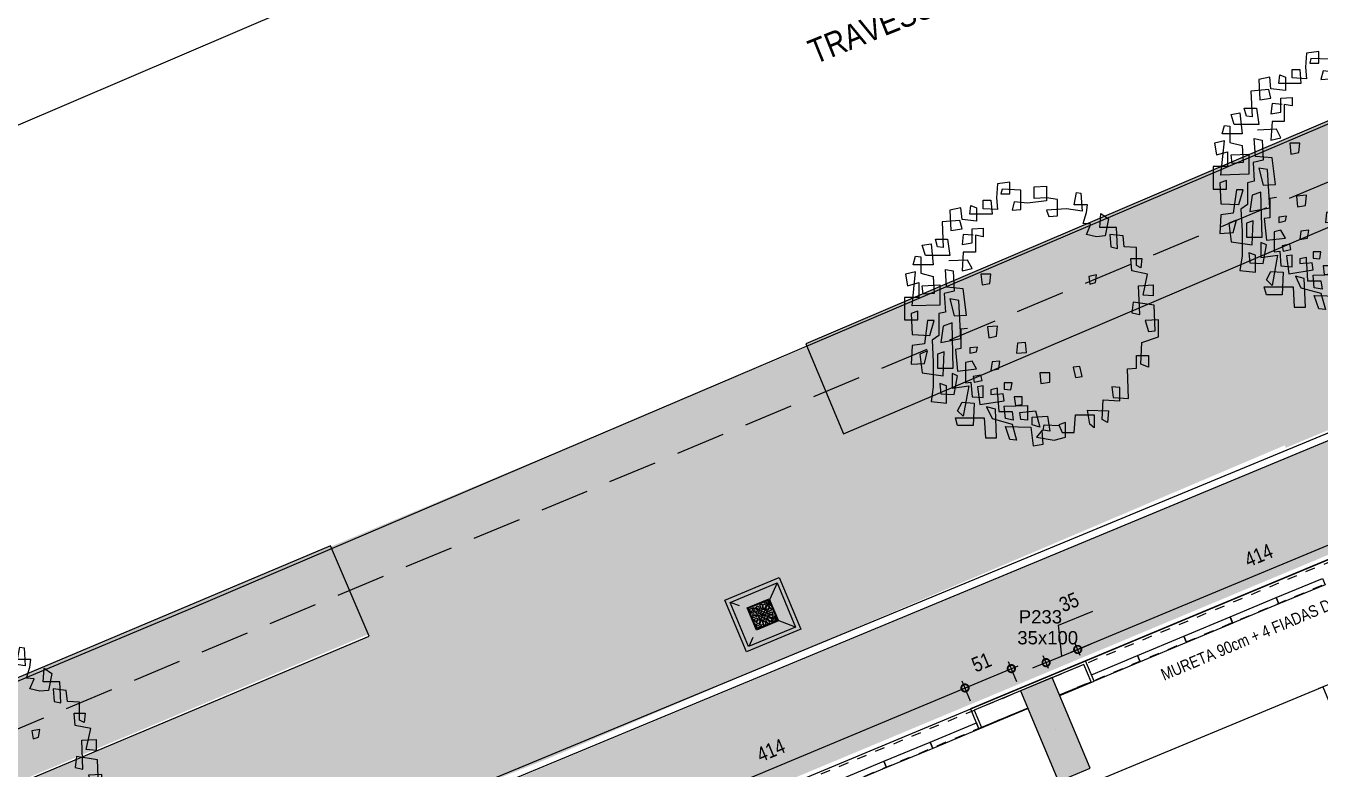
# Model space of a CAD drawing. Header units: metres. Extents: x -133 to 570, y -18 to 184.
# Drawn here: x -66.39 to -53.2, y 16.26 to 23.83 of the extents above; entities that cross this region are included whole.
import ezdxf
from ezdxf.enums import TextEntityAlignment as Align

# ---------------------------------------------------------------- set-up
doc = ezdxf.new("R2010")
doc.units = ezdxf.units.M
doc.header["$PDMODE"] = 1
for name, pattern in [('01-DUO-1ºPAVTO GERAL$0$252-LEGENDA DOS TERREOS$0$DASHDOT', [1, 0.5, -0.25, 0, -0.25]), ('01-DUO-1ºPAVTO GERAL$0$DASHDOT', [1, 0.5, -0.25, 0, -0.25]), ('DASHEDX2', [1.5, 1, -0.5]), ('terreno + circ vert$0$DASHEDX2', [1.5, 1, -0.5])]:
    doc.linetypes.add(name, pattern=pattern)
for name, color, linetype in [('01-DUO-1ºPAVTO GERAL$0$GG-DR0001', 7, 'Continuous'), ('01-DUO-1ºPAVTO GERAL$0$GG-DR0002', 7, 'Continuous'), ('01-DUO-1ºPAVTO GERAL$0$GG-DR0003', 7, 'Continuous'), ('01-DUO-1ºPAVTO GERAL$0$GG-DR0008', 8, 'Continuous'), ('01-DUO-1ºPAVTO GERAL$0$GG-DR0010', 7, 'Continuous'), ('01-DUO-1ºPAVTO GERAL$0$GG-SA0001', 7, 'Continuous'), ('01-DUO-1ºPAVTO GERAL$0$GG-SA0201', 7, '01-DUO-1ºPAVTO GERAL$0$252-LEGENDA DOS TERREOS$0$DASHDOT'), ('1', 232, 'DASHEDX2'), ('12', 232, 'Continuous'), ('242', 232, 'Continuous'), ('3', 2, 'Continuous'), ('9', 232, 'Continuous'), ('ARQ-ALV ACAB', 4, 'Continuous'), ('ARQ-ALV OSSO', 5, 'Continuous'), ('ARQ-ARV', 1, 'Continuous'), ('ARQ-AUX', 7, 'Continuous'), ('ARQ-AUX1', 1, 'Continuous'), ('ARQ-AUX2', 2, 'Continuous'), ('ARQ-DIM EMBASAM', 2, 'Continuous'), ('ARQ-MOB', 7, 'Continuous'), ('ARQ-TXT EMBASAM', 2, 'Continuous'), ('ARQ-VG', 1, 'Continuous'), ('ARQ-VRD', 84, 'Continuous'), ('terreno + circ vert$0$ARQ-AUX1', 1, 'Continuous'), ('terreno + circ vert$0$ARQ-AUX2', 2, 'Continuous'), ('terreno + circ vert$0$ARQ-EST', 2, 'Continuous'), ('terreno + circ vert$0$ARQ-PRJ', 7, 'terreno + circ vert$0$DASHEDX2')]:
    doc.layers.add(name, color=color, linetype=linetype)
doc.styles.add('Adesa', font='ARIALN.TTF')
doc.styles.get("Standard").update_dxf_attribs({"font": 'arial.ttf'})
doc.styles.add('terreno + circ vert$0$Adesa', font='ARIALN.TTF')
doc.dimstyles.new('ADESA 1-0075', dxfattribs={"dimtxt": 0.15, "dimasz": 0.15, "dimexe": 0.075, "dimexo": 0.1, "dimgap": 0.1, "dimtad": 1, "dimdec": 1, "dimlfac": 100, "dimzin": 12, "dimtxsty": 'Adesa', "dimblk": 'DOTSMALL', "dimcen": 1, "dimdle": 0.075, "dimclrd": 1, "dimclre": 1, "dimclrt": 256, "dimazin": 3, "dimtm": 1e-09, "dimtfac": 1, "dimtdec": 1, "dimtmove": 1, "dimatfit": 0, "dimldrblk": 'DOTSMALL', "dimfxl": 0.8, "dimtvp": 2, "dimtolj": 1, "dimtzin": 0, "dimarcsym": 0})
pattern_1 = [(37.5, (-651.21411, -117.0564), (-0.008000156, 0.24470662), [0, -0.19304, 0, -0.2159, 0, -0.206375]), (7.5, (-651.2141, -117.0564), (0.22476164, 0.35841255), [0, -0.10414, 0, -0.17399, 0, -0.066675]), (327.5, (-651.37032, -117.0564), (0.395496185, 0.00071859), [0, -0.0635, 0, -0.2286, 0, -0.29845]), (317.5, (-651.37032, -117.0564), (0.38177823, 0.11146466), [0, -0.03175, 0, -0.14986, 0, -0.17145])]

# ---------------------------------------------------------------- blocks, each defined once
blk = doc.blocks.new('PL NEOREX 18')
at = {"layer": 'ARQ-AUX1'}
blk.add_lwpolyline([(0, 0), (0.51, 0), (0.51, -0.07), (0, -0.07)], close=True, dxfattribs=at)
blk = doc.blocks.new('terreno + circ vert')
at = {"layer": 'Defpoints'}
blk.add_lwpolyline([(45.0315, 1.1617, 0.0118069), (45.0465, 1.811), (45.1211, 8.4606), (42.945, 9.4812), (35.5548, 12.9472), (27.5061, 16.8929), (22.1014, 19.5405), (15.0017, 23.0148), (8.3251, 26.282), (0.4895, 30.0914), (-5.8932, 33.2362), (-11.2422, 35.8718), (-77.2068, 8.3436), (-72.4625, -3.025), (39.7459, -3.025), (40.5292, -3.025, 0.3925339)], format="xyb", close=True, dxfattribs=at)
at = {"layer": 'terreno + circ vert$0$ARQ-AUX1'}
blk.add_lwpolyline([(-108.1435, 15.4387), (-108.0132, 11.2444, 0.5256856), (-102.4716, 7.6784), (-85.2527, 14.881), (-77.0823, 18.2944), (-68.6961, 21.8707), (-34.2915, 36.5881, 0.3100349), (-31.8672, 40.4096), (-32.0392, 45.1872)], format="xyb", dxfattribs=at)
at = {"layer": 'terreno + circ vert$0$ARQ-AUX2'}
blk.add_lwpolyline([(-79.9769, 11.499), (-64.6872, 17.9037), (-47.6349, 25.1734, 0.004837), (-33.9339, 29.6502, 0.3216599), (-26.9675, 42.0962)], format="xyb", dxfattribs=at)
at = {"layer": 'terreno + circ vert$0$ARQ-EST', "color": 102}
blk.add_lwpolyline([(45.0315, 1.1617, 0.011807), (45.0465, 1.811), (45.1211, 8.4606), (42.945, 9.4812), (35.5548, 12.9472), (27.5061, 16.8929), (22.1014, 19.5405), (15.0017, 23.0148), (8.3251, 26.282), (0.4895, 30.0914), (-5.8932, 33.2362), (-11.2422, 35.8718), (-77.2068, 8.3436), (-72.4625, -3.025), (39.7459, -3.025), (40.5291, -3.025, 0.3925275), (45.0315, 1.1617)], format="xyb", dxfattribs=at)
at = {"layer": 'terreno + circ vert$0$ARQ-PRJ', "color": 1, "ltscale": 0.5}
blk.add_lwpolyline([(48.0419, 1.3908), (48.1056, 7.0609), (42.945, 9.4812), (35.5548, 12.9472), (27.5061, 16.8929), (22.1014, 19.5405), (15.0017, 23.0148), (8.3251, 26.282), (0.4895, 30.0914), (-5.8932, 33.2362), (-12.2759, 36.3811), (-18.9156, 39.6675), (-31.5995, 31.2229), (-104.3835, 0.8491), (-104.1403, -6.025), (40.5424, -6.025, 0.4109303)], format="xyb", close=True, dxfattribs=at)
at = {"color": 2, "style": 'terreno + circ vert$0$Adesa'}
blk.add_text('TRAVESSA      EXISTENTE  (Blocket)', height=0.25, rotation=21.98718, dxfattribs=at).set_placement((-58.3483, 23.4399))
blk = doc.blocks.new('vaga')
blk.add_lwpolyline([(5, 0), (5, -2.5), (0, -2.5), (0, 0)], close=True)
blk.add_circle((2.5, -1.25), 0.243)
blk = doc.blocks.new('_DotSmall')
at = {"color": 0, "linetype": 'ByBlock', "const_width": 0.5}
blk.add_lwpolyline([(-0.0625, 0, 1), (0.0625, 0, 1)], format="xyb", close=True, dxfattribs=at)
blk = doc.blocks.new('*D143')
at = {"layer": 'ARQ-DIM EMBASAM', "color": 1, "lineweight": -2, "transparency": 16777216}
for p, q in [((-53.217, 17.083), (-52.888, 17.219)), ((-51.01, 12.504), (-52.986, 17.26)), ((-51.299, 12.465), (-50.97, 12.602))]:
    blk.add_line(p, q, dxfattribs=at)
at = {"layer": 'Defpoints', "color": 0, "transparency": 16777216}
for p in [(-52.957, 17.191), (-53.31, 17.044, 0), (-51.391, 12.427, 0)]:
    blk.add_point(p, dxfattribs=at)
at = {"layer": 'ARQ-DIM EMBASAM', "color": 1, "lineweight": -2, "transparency": 16777216, "xscale": 0.15, "yscale": 0.15, "zscale": 0.15}
for p, rotation in [((-52.957, 17.191), 112.5613229999979), ((-51.039, 12.573), 292.561322999998)]:
    blk.add_blockref('_DotSmall', p, dxfattribs=dict(at, rotation=rotation))
at = {"layer": 'ARQ-DIM EMBASAM', "transparency": 16777216, "insert": (-51.835, 14.95), "char_height": 0.15, "attachment_point": 5, "rotation": 292.5613, "style": 'Adesa'}
blk.add_mtext('\\A1;500', dxfattribs=at)
blk = doc.blocks.new('arv2')
for p, q in [((-1.413, 3.409), (-1.441, 3.935)), ((-1.441, 3.935), (-1.045, 3.935)), ((-1.045, 3.935), (-1.073, 3.571)), ((-0.705, 3.976), (-0.818, 3.207)), ((0.23, 4.016), (-0.705, 3.976)), ((0.457, 4.138), (-0.166, 4.138)), ((-0.166, 4.138), (-0.138, 3.652)), ((0.259, 3.773), (0.23, 4.016)), ((0.655, 3.53), (0.457, 4.138)), ((-2.801, 3.328), (-2.829, 2.883)), ((-2.149, 3.328), (-2.801, 3.328)), ((-2.404, 3.126), (-2.404, 3.53)), ((-2.404, 3.53), (-2.064, 3.49)), ((-2.064, 3.49), (-2.149, 3.328)), ((-1.838, 3.733), (-1.951, 3.166)), ((-1.073, 3.571), (-1.838, 3.733)), ((-0.365, 3.449), (-1.413, 3.409)), ((-0.421, 3.166), (-0.365, 3.449)), ((-0.138, 3.652), (0.259, 3.773)), ((1.449, 3.49), (0.655, 3.53)), ((1.137, 3.328), (1.137, 3.773)), ((1.137, 3.773), (1.562, 3.773)), ((1.59, 3.328), (1.137, 3.328)), ((1.562, 3.773), (1.449, 3.49)), ((1.619, 3.004), (1.59, 3.328)), ((-3.226, 2.842), (-3.283, 2.356)), ((-2.829, 2.883), (-3.226, 2.842)), ((-1.951, 3.166), (-2.404, 3.126)), ((-0.818, 3.207), (-0.421, 3.166)), ((2.695, 3.045), (1.619, 3.004)), ((2.667, 2.478), (2.695, 3.045)), ((-2.773, 2.64), (-3.538, 2.599)), ((-3.538, 2.599), (-3.538, 1.992)), ((-3.283, 2.356), (-2.829, 2.397)), ((-2.829, 2.397), (-2.773, 2.64)), ((2.298, 2.721), (2.27, 2.437)), ((2.27, 2.437), (2.667, 2.478)), ((2.78, 2.721), (2.298, 2.721)), ((2.752, 2.113), (2.78, 2.721)), ((-4.047, 2.033), (-3.849, 2.316)), ((-3.538, 1.992), (-4.047, 2.033)), ((-3.849, 2.316), (-3.226, 2.194)), ((-3.226, 2.194), (-3.198, 1.871)), ((3.46, 2.073), (2.752, 2.113)), ((3.12, 1.547), (3.148, 2.316)), ((3.148, 2.316), (3.573, 2.275)), ((3.573, 2.275), (3.46, 2.073)), ((-4.359, 1.547), (-4.359, 1.061)), ((-4.076, 1.506), (-4.359, 1.547)), ((-3.679, 1.385), (-4.076, 1.506)), ((-3.651, 1.668), (-3.679, 1.385)), ((-3.283, 1.506), (-3.651, 1.668)), ((-3.198, 1.871), (-3.283, 1.506)), ((-1.809, 1.871), (-1.753, 1.587)), ((-1.526, 1.83), (-1.809, 1.871)), ((-1.753, 1.587), (-1.469, 1.628)), ((-1.469, 1.628), (-1.526, 1.83)), ((3.63, 1.628), (3.12, 1.547)), ((3.29, 1.101), (3.29, 1.79)), ((3.29, 1.79), (3.772, 1.79)), ((3.772, 1.79), (3.63, 1.628)), ((-4.812, 1.142), (-4.784, 1.304)), ((-4.359, 1.061), (-4.812, 1.142)), ((-4.784, 1.304), (-4.132, 1.344)), ((-4.132, 1.344), (-4.217, 0.778)), ((1.902, 1.344), (1.534, 1.263)), ((1.534, 1.263), (1.562, 1.02)), ((1.562, 1.02), (1.93, 1.101)), ((1.93, 1.101), (1.902, 1.344)), ((3.942, 1.061), (3.29, 1.101)), ((3.942, 0.616), (3.942, 1.061)), ((-4.217, 0.778), (-4.161, 0.049)), ((4.112, 0.737), (3.573, 0.737)), ((3.573, 0.737), (3.658, 0.494)), ((3.658, 0.494), (3.942, 0.616)), ((3.658, -0.032), (3.687, 0.535)), ((4.225, 0.332), (4.112, 0.737)), ((-5.011, -0.396), (-5.039, 0.049)), ((-5.039, 0.049), (-4.501, 0.049)), ((-4.557, 0.454), (-4.614, 0.049)), ((-4.614, 0.049), (-4.586, -0.396)), ((-3.962, 0.454), (-4.557, 0.454)), ((-4.501, 0.049), (-4.416, -0.639)), ((-4.161, 0.049), (-3.934, 0.13)), ((-3.934, 0.13), (-3.962, 0.454)), ((1.76, 0.17), (1.76, -0.194)), ((2.1, 0.17), (1.76, 0.17)), ((2.157, -0.154), (2.1, 0.17)), ((3.347, 0.089), (3.885, 0.17)), ((3.375, -0.477), (3.347, 0.089)), ((3.885, 0.17), (3.857, -0.073)), ((4.112, -0.316), (4.225, 0.332)), ((-4.586, -0.396), (-5.011, -0.396)), ((1.76, -0.194), (2.157, -0.154)), ((3.148, -0.356), (3.743, -0.194)), ((3.205, -0.923), (3.148, -0.356)), ((3.857, -0.073), (3.658, -0.032)), ((3.743, -0.194), (3.658, -0.477)), ((3.743, -0.518), (4.423, -0.437)), ((4.367, -0.073), (3.857, -0.113)), ((3.857, -0.113), (4.112, -0.316)), ((4.423, -0.437), (4.367, -0.073)), ((-4.897, -0.882), (-4.926, -1.571)), ((-4.189, -0.882), (-4.897, -0.882)), ((-4.416, -0.639), (-4.472, -1.125)), ((-4.161, -1.206), (-4.189, -0.882)), ((1.024, -0.68), (0.655, -0.72)), ((0.655, -0.72), (0.684, -1.004)), ((1.052, -1.044), (1.024, -0.68)), ((2.638, -0.842), (2.638, -1.125)), ((2.922, -0.842), (2.638, -0.842)), ((2.95, -1.085), (2.922, -0.842)), ((2.978, -1.49), (2.95, -0.639)), ((2.95, -0.639), (3.488, -0.639)), ((3.46, -0.882), (3.205, -0.923)), ((3.658, -0.477), (3.375, -0.477)), ((3.488, -0.639), (3.46, -0.882)), ((3.715, -1.449), (3.743, -0.518)), ((-4.756, -1.287), (-5.181, -1.287)), ((-5.181, -1.287), (-5.124, -1.732)), ((-4.756, -1.611), (-4.756, -1.287)), ((-4.472, -1.125), (-4.161, -1.206)), ((0.684, -1.004), (1.052, -1.044)), ((2.128, -1.206), (2.128, -1.49)), ((2.383, -1.247), (2.128, -1.206)), ((2.355, -1.49), (2.383, -1.247)), ((2.638, -1.125), (2.95, -1.085)), ((3.177, -1.206), (3.488, -1.166)), ((3.177, -1.692), (3.177, -1.206)), ((3.488, -1.166), (3.432, -1.449)), ((3.432, -1.935), (3.63, -1.206)), ((3.63, -1.206), (4.225, -1.044)), ((4.197, -1.287), (3.715, -1.449)), ((4.225, -1.044), (4.197, -1.287)), ((-5.124, -1.732), (-4.614, -1.773)), ((-4.926, -1.571), (-4.756, -1.611)), ((-4.614, -1.773), (-4.189, -1.732)), ((-4.189, -1.732), (-4.217, -2.259)), ((0.06, -1.732), (0.089, -2.097)), ((0.429, -1.773), (0.06, -1.732)), ((0.485, -2.056), (0.429, -1.773)), ((1.335, -1.651), (1.364, -1.935)), ((1.619, -1.692), (1.335, -1.651)), ((1.675, -1.975), (1.619, -1.692)), ((2.128, -1.49), (2.355, -1.49)), ((2.327, -1.732), (2.383, -1.975)), ((2.525, -1.732), (2.327, -1.732)), ((2.78, -1.49), (2.525, -1.53)), ((2.525, -1.53), (2.553, -1.732)), ((2.553, -1.975), (2.525, -1.732)), ((2.553, -1.732), (3.177, -1.692)), ((2.922, -2.38), (2.78, -1.49)), ((3.432, -1.449), (2.978, -1.49)), ((3.092, -1.813), (3.007, -2.137)), ((4.14, -1.773), (3.092, -1.813)), ((4.14, -2.178), (4.14, -1.773)), ((-4.529, -1.975), (-4.019, -1.935)), ((-4.529, -2.259), (-4.529, -1.975)), ((-4.217, -2.259), (-4.529, -2.259)), ((-4.019, -1.935), (-4.019, -2.745)), ((-3.481, -2.664), (-3.509, -2.259)), ((-3.509, -2.259), (-3.198, -2.259)), ((-3.198, -2.259), (-3.254, -2.542)), ((-1.838, -1.975), (-1.838, -2.34)), ((-1.498, -2.016), (-1.838, -1.975)), ((-1.838, -2.34), (-1.441, -2.299)), ((-1.441, -2.299), (-1.498, -2.016)), ((0.089, -2.097), (0.485, -2.056)), ((1.364, -1.935), (1.675, -1.975)), ((2.043, -2.299), (1.845, -2.34)), ((1.845, -2.34), (1.902, -2.623)), ((2.1, -2.583), (2.043, -2.299)), ((2.667, -2.259), (2.242, -2.259)), ((2.242, -2.259), (2.27, -2.461)), ((2.383, -1.975), (2.553, -1.975)), ((2.638, -2.664), (2.667, -2.259)), ((3.007, -2.137), (3.432, -1.935)), ((3.403, -2.218), (4.14, -2.178)), ((3.403, -3.271), (3.403, -2.218)), ((-4.331, -2.704), (-4.246, -2.502)), ((-4.019, -2.745), (-4.331, -2.704)), ((-4.246, -2.502), (-3.764, -2.502)), ((-3.764, -2.502), (-3.821, -3.028)), ((-2.971, -2.664), (-3.481, -2.664)), ((-3.254, -2.623), (-3.283, -2.987)), ((-3.254, -2.542), (-2.631, -2.542)), ((-2.914, -3.028), (-2.971, -2.664)), ((-2.631, -2.542), (-2.631, -2.987)), ((-2.036, -2.664), (-2.348, -2.825)), ((-2.348, -2.825), (-2.319, -3.514)), ((-1.951, -3.028), (-2.036, -2.664)), ((0.145, -2.825), (0.174, -3.068)), ((0.825, -2.461), (0.854, -2.745)), ((0.995, -2.502), (0.825, -2.461)), ((0.854, -2.745), (1.052, -2.745)), ((1.052, -2.745), (0.995, -2.502)), ((1.619, -2.502), (1.335, -2.664)), ((1.335, -2.664), (1.392, -2.906)), ((1.703, -3.19), (1.619, -2.502)), ((1.902, -2.623), (2.1, -2.583)), ((2.1, -2.704), (2.638, -2.664)), ((2.128, -2.906), (2.1, -2.704)), ((2.327, -3.392), (2.242, -2.785)), ((2.242, -2.785), (3.347, -2.987)), ((2.27, -2.461), (2.922, -2.38)), ((2.837, -3.028), (2.865, -2.583)), ((2.865, -2.583), (3.687, -2.623)), ((3.687, -2.623), (3.687, -3.19)), ((-3.821, -3.028), (-4.246, -3.068)), ((-4.246, -3.068), (-4.161, -3.473)), ((-3.481, -3.028), (-3.793, -3.109)), ((-3.793, -3.109), (-3.736, -3.757)), ((-3.424, -3.433), (-3.481, -3.028)), ((-3.283, -2.987), (-2.914, -3.028)), ((-2.631, -2.987), (-1.951, -3.028)), ((-1.299, -2.987), (-1.356, -3.595)), ((-0.336, -2.866), (-1.299, -2.987)), ((-0.875, -3.149), (-0.931, -3.473)), ((0.514, -3.068), (-0.875, -3.149)), ((-0.308, -3.311), (-0.336, -2.866)), ((0.174, -3.068), (0.882, -3.068)), ((0.655, -3.797), (0.514, -3.068)), ((0.882, -3.068), (0.91, -3.271)), ((0.91, -3.271), (1.703, -3.19)), ((1.392, -2.906), (2.128, -2.906)), ((1.873, -3.19), (1.788, -3.392)), ((2.553, -3.311), (1.873, -3.19)), ((3.148, -3.19), (2.837, -3.028)), ((3.347, -2.987), (3.148, -3.19)), ((3.687, -3.19), (3.403, -3.271)), ((-4.161, -3.473), (-3.424, -3.433)), ((-3.736, -3.757), (-2.801, -3.716)), ((-3.113, -3.554), (-2.518, -3.473)), ((-3.113, -4), (-3.113, -3.554)), ((-2.801, -3.716), (-2.829, -3.919)), ((-2.518, -3.473), (-2.518, -4.364)), ((-2.008, -3.635), (-1.951, -3.352)), ((-1.356, -3.595), (-2.008, -3.635)), ((-1.951, -3.352), (-1.214, -3.311)), ((-1.214, -3.311), (-1.13, -3.676)), ((-1.13, -3.676), (-0.45, -3.635)), ((-0.931, -3.473), (-0.308, -3.311)), ((-0.45, -3.635), (-0.393, -3.878)), ((1.59, -3.352), (-0.053, -3.392)), ((-0.053, -3.392), (0.06, -3.716)), ((0.06, -3.716), (0.655, -3.797)), ((1.873, -3.716), (0.995, -3.676)), ((0.995, -3.676), (1.08, -3.919)), ((1.59, -3.919), (1.59, -3.352)), ((1.76, -4.485), (1.873, -3.716)), ((1.788, -3.392), (2.327, -3.392)), ((2.242, -3.595), (2.157, -3.838)), ((2.865, -3.595), (2.242, -3.595)), ((2.525, -3.797), (2.553, -3.311)), ((2.808, -4.161), (2.865, -3.595)), ((-2.829, -3.919), (-3.113, -4)), ((-2.943, -4.161), (-2.178, -4.08)), ((-2.886, -4.485), (-2.943, -4.161)), ((-2.178, -4.08), (-2.178, -4.809)), ((-1.866, -4.526), (-1.753, -4.08)), ((-1.753, -4.08), (-1.13, -4.04)), ((-1.413, -4.485), (-1.441, -3.838)), ((-1.441, -3.838), (-0.705, -3.838)), ((-1.13, -4.04), (-1.101, -4.445)), ((-0.705, -3.838), (-0.676, -4.85)), ((-0.393, -3.878), (0.4, -3.878)), ((0.4, -4.202), (-0.138, -4.04)), ((-0.138, -4.04), (-0.138, -4.283)), ((0.372, -4.85), (0.4, -4.202)), ((0.4, -3.878), (0.57, -4.121)), ((0.57, -4.121), (1.364, -4.08)), ((1.08, -3.919), (1.59, -3.919)), ((1.364, -4.08), (2.27, -4.08)), ((2.157, -3.838), (2.525, -3.797)), ((2.27, -4.08), (2.808, -4.161)), ((-2.518, -4.364), (-2.886, -4.485)), ((-2.489, -4.728), (-2.461, -4.526)), ((-2.461, -4.526), (-1.866, -4.526)), ((-1.413, -5.012), (-1.526, -4.607)), ((-1.526, -4.607), (-0.988, -4.607)), ((-1.101, -4.445), (-1.413, -4.485)), ((-0.988, -4.607), (-0.988, -5.133)), ((-0.166, -4.647), (-0.478, -4.647)), ((-0.478, -4.647), (-0.393, -4.89)), ((-0.166, -5.133), (-0.166, -4.647)), ((-0.138, -4.283), (0.712, -4.404)), ((0.712, -4.404), (0.769, -4.85)), ((1.42, -4.404), (0.967, -4.283)), ((0.967, -4.283), (1.08, -4.566)), ((1.08, -4.566), (1.76, -4.485)), ((1.449, -4.89), (1.42, -4.404)), ((-2.178, -4.809), (-2.489, -4.728)), ((-0.676, -4.85), (-1.923, -4.728)), ((-1.923, -4.728), (-1.838, -5.093)), ((-1.838, -5.093), (-1.413, -5.012)), ((-0.988, -5.133), (-0.166, -5.133)), ((-0.393, -4.89), (0.372, -4.85)), ((0.769, -4.85), (1.449, -4.89))]:
    blk.add_line(p, q)
blk = doc.blocks.new('01-DUO-1ºPAVTO GERAL$0$252-LEGENDA DOS TERREOS$0$CAP')
at = {"layer": '01-DUO-1ºPAVTO GERAL$0$GG-DR0003'}
blk.add_lwpolyline([(-0.369, 0.35), (0.369, 0.35), (0.369, -0.35), (-0.369, -0.35)], close=True, dxfattribs=at)
at = {"layer": '01-DUO-1ºPAVTO GERAL$0$GG-DR0010'}
blk.add_lwpolyline([(-0.319, 0.3), (0.319, 0.3), (0.319, -0.3), (-0.319, -0.3)], close=True, dxfattribs=at)
at = {"layer": '01-DUO-1ºPAVTO GERAL$0$GG-SA0201', "linetype": '01-DUO-1ºPAVTO GERAL$0$DASHDOT'}
for p, q in [((0.319, -0.3), (-0.319, 0.3)), ((0.319, 0.3), (-0.319, -0.3))]:
    blk.add_line(p, q, dxfattribs=at)
blk = doc.blocks.new('01-DUO-1ºPAVTO GERAL$0$252-LEGENDA DOS TERREOS$0$GG-RALO25x25')
at = {"layer": '01-DUO-1ºPAVTO GERAL$0$GG-DR0002'}
for p, q in [((-0.124, 0.128), (0.126, 0.128)), ((-0.124, -0.122), (-0.124, 0.128)), ((0.126, 0.128), (0.126, -0.122)), ((0.126, -0.122), (-0.124, -0.122))]:
    blk.add_line(p, q, dxfattribs=at)
at = {"layer": '01-DUO-1ºPAVTO GERAL$0$GG-DR0008'}
for p, q in [((-0.116, 0.121), (0.119, 0.121)), ((-0.116, -0.114), (-0.116, 0.121)), ((-0.107, 0.107), (-0.058, 0.107)), ((-0.107, 0.058), (-0.107, 0.107)), ((-0.067, 0.006), (-0.106, 0.01)), ((-0.101, 0.034), (-0.063, 0.022)), ((-0.06, 0.03), (-0.098, 0.043)), ((-0.081, 0.07), (-0.05, 0.044)), ((-0.044, 0.05), (-0.074, 0.077)), ((-0.029, 0.006), (-0.054, 0.006)), ((-0.048, 0.096), (-0.029, 0.06)), ((-0.021, 0.063), (-0.039, 0.1)), ((-0.01, 0.106), (-0.006, 0.067)), ((-0.006, 0.054), (-0.006, 0.029)), ((0.006, 0.029), (0.006, 0.054)), ((0.007, 0.067), (0.011, 0.106)), ((0.034, 0.101), (0.022, 0.063)), ((0.054, 0.006), (0.029, 0.006)), ((0.03, 0.06), (0.043, 0.098)), ((0.07, 0.081), (0.044, 0.05)), ((0.05, 0.044), (0.077, 0.074)), ((0.058, 0.107), (0.107, 0.107)), ((0.096, 0.048), (0.06, 0.029)), ((0.063, 0.021), (0.1, 0.039)), ((0.106, 0.01), (0.067, 0.006)), ((0.107, 0.107), (0.107, 0.058)), ((0.119, 0.121), (0.119, -0.114)), ((0.119, -0.114), (-0.116, -0.114)), ((-0.107, -0.107), (-0.107, -0.058)), ((-0.058, -0.107), (-0.107, -0.107)), ((-0.106, -0.011), (-0.067, -0.007)), ((-0.063, -0.021), (-0.1, -0.039)), ((-0.096, -0.048), (-0.06, -0.029)), ((-0.05, -0.044), (-0.077, -0.074)), ((-0.07, -0.081), (-0.044, -0.05)), ((-0.054, -0.006), (-0.029, -0.006)), ((-0.03, -0.06), (-0.043, -0.098)), ((-0.034, -0.101), (-0.022, -0.063)), ((-0.006, -0.067), (-0.01, -0.106)), ((-0.006, -0.029), (-0.006, -0.054)), ((0.006, -0.054), (0.006, -0.029)), ((0.011, -0.106), (0.007, -0.067)), ((0.021, -0.063), (0.039, -0.1)), ((0.029, -0.006), (0.054, -0.006)), ((0.048, -0.096), (0.029, -0.06)), ((0.044, -0.05), (0.074, -0.077)), ((0.081, -0.07), (0.05, -0.044)), ((0.107, -0.107), (0.058, -0.107)), ((0.06, -0.03), (0.098, -0.043)), ((0.101, -0.034), (0.063, -0.022)), ((0.067, -0.007), (0.106, -0.011)), ((0.107, -0.058), (0.107, -0.107))]:
    blk.add_line(p, q, dxfattribs=at)
blk.add_circle((0, 0), 0.0148, dxfattribs=at)
for radius, start, end in [(0.122, 118.5062, 151.4935), (0.107, 158.8888, 174.7912), (0.107, 136.3888, 153.52), (0.107, 113.8888, 131.02), (0.0669, 161.3747, 174.7912), (0.0669, 138.8747, 154.1), (0.054, 96.5217, 173.4783), (0.0669, 116.3747, 131.6), (0.107, 96.1033, 108.52), (0.0301, 101.7738, 168.2262), (0.0669, 96.1033, 109.1), (0.0669, 71.3747, 84.7912), (0.054, 6.5217, 83.4783), (0.0301, 11.7738, 78.2262), (0.107, 68.8888, 84.7912), (0.0669, 48.8747, 64.1), (0.107, 46.3888, 63.52), (0.0669, 26.3747, 41.6), (0.122, 28.5065, 61.4938), (0.0669, 5.2088, 19.1), (0.107, 23.8888, 41.02), (0.107, 5.2088, 18.52), (0.122, 208.5065, 241.4938), (0.107, 186.1033, 198.52), (0.107, 203.8888, 221.02), (0.107, 226.3888, 243.52), (0.0669, 186.1033, 199.1), (0.0669, 206.3747, 221.6), (0.054, 186.5217, 263.4783), (0.0669, 228.8747, 244.1), (0.107, 248.8888, 263.8967), (0.0301, 191.7738, 258.2262), (0.0669, 251.3747, 263.8967), (0.0301, 281.7738, 348.2262), (0.054, 276.5217, 353.4783), (0.0669, 275.2088, 289.1), (0.107, 275.2088, 288.52), (0.0669, 296.3747, 311.6), (0.107, 293.8888, 311.02), (0.0669, 318.8747, 334.1), (0.122, 298.5062, 331.4935), (0.0669, 341.3747, 353.8967), (0.107, 316.3888, 333.52), (0.107, 338.8888, 353.8967)]:
    blk.add_arc((0, 0), radius, start, end, dxfattribs=at)
blk = doc.blocks.new('01-DUO-1ºPAVTO GERAL$0$capr')
at = {"layer": '01-DUO-1ºPAVTO GERAL$0$GG-DR0001', "xscale": 0.810756977158082, "yscale": 0.810756977158082, "zscale": 0.810756977158082}
blk.add_blockref('01-DUO-1ºPAVTO GERAL$0$252-LEGENDA DOS TERREOS$0$GG-RALO25x25', (0, 0), dxfattribs=at)
at = {"layer": '01-DUO-1ºPAVTO GERAL$0$GG-DR0002', "xscale": 0.6766917293233085, "yscale": 0.6766917293233085, "zscale": 0.6766917293233085}
blk.add_blockref('01-DUO-1ºPAVTO GERAL$0$252-LEGENDA DOS TERREOS$0$CAP', (0, 0), dxfattribs=at)
blk = doc.blocks.new('A$Cee096e9b')
at = {"layer": '01-DUO-1ºPAVTO GERAL$0$GG-SA0001', "xscale": 1.2, "yscale": 1.2, "zscale": 1.2, "rotation": 22.62817691857881}
blk.add_blockref('01-DUO-1ºPAVTO GERAL$0$capr', (-58.878, 17.835), dxfattribs=at)
blk = doc.blocks.new('*D531')
at = {"layer": 'ARQ-DIM EMBASAM', "color": 1, "lineweight": -2, "transparency": 16777216}
for p, q in [((-56.763, 16.954), (-56.848, 17.158)), ((-60.709, 15.466), (-56.75, 17.118)), ((-60.583, 15.36), (-60.669, 15.564))]:
    blk.add_line(p, q, dxfattribs=at)
at = {"layer": 'Defpoints', "color": 0, "transparency": 16777216}
for p in [(-56.819, 17.089), (-56.724, 16.862), (-60.545, 15.268)]:
    blk.add_point(p, dxfattribs=at)
at = {"layer": 'ARQ-DIM EMBASAM', "color": 1, "lineweight": -2, "transparency": 16777216, "xscale": 0.15, "yscale": 0.15, "zscale": 0.15}
for p, rotation in [((-56.819, 17.089), 22.64854623795015), ((-60.64, 15.495), 202.6485462379501)]:
    blk.add_blockref('_DotSmall', p, dxfattribs=dict(at, rotation=rotation))
at = {"layer": 'ARQ-DIM EMBASAM', "transparency": 16777216, "insert": (-58.797, 16.454), "char_height": 0.15, "attachment_point": 5, "rotation": 22.6485, "style": 'Adesa'}
blk.add_mtext('\\A1;414', dxfattribs=at)
blk = doc.blocks.new('*D532')
at = {"layer": 'ARQ-DIM EMBASAM', "color": 1, "lineweight": -2, "transparency": 16777216}
for p, q in [((-56.888, 17.06), (-56.278, 17.315)), ((-56.291, 17.151), (-56.376, 17.355)), ((-56.763, 16.954), (-56.848, 17.158))]:
    blk.add_line(p, q, dxfattribs=at)
at = {"layer": 'Defpoints', "color": 0, "transparency": 16777216}
for p in [(-56.347, 17.286), (-56.252, 17.059), (-56.724, 16.862)]:
    blk.add_point(p, dxfattribs=at)
at = {"layer": 'ARQ-DIM EMBASAM', "color": 1, "lineweight": -2, "transparency": 16777216, "xscale": 0.15, "yscale": 0.15, "zscale": 0.15}
for p, rotation in [((-56.347, 17.286), 22.64854642935799), ((-56.819, 17.089), 202.648546429358)]:
    blk.add_blockref('_DotSmall', p, dxfattribs=dict(at, rotation=rotation))
at = {"layer": 'ARQ-DIM EMBASAM', "transparency": 16777216, "insert": (-56.651, 17.35), "char_height": 0.15, "attachment_point": 5, "rotation": 22.6485, "style": 'Adesa'}
blk.add_mtext('\\A1;51', dxfattribs=at)
blk = doc.blocks.new('*D533')
at = {"layer": 'ARQ-DIM EMBASAM', "color": 1, "lineweight": -2, "transparency": 16777216}
for p, q in [((-55.865, 17.727), (-55.517, 17.872)), ((-55.832, 17.414), (-55.865, 17.727)), ((-55.646, 17.42), (-55.7, 17.55)), ((-55.671, 17.481), (-55.533, 17.539)), ((-55.968, 17.286), (-56.022, 17.416)), ((-55.993, 17.347), (-55.671, 17.481)), ((-55.993, 17.347), (-55.671, 17.481)), ((-55.993, 17.347), (-56.132, 17.289))]:
    blk.add_line(p, q, dxfattribs=at)
at = {"layer": 'Defpoints', "color": 0, "transparency": 16777216}
for p in [(-55.671, 17.481), (-55.607, 17.328), (-55.929, 17.194)]:
    blk.add_point(p, dxfattribs=at)
at = {"layer": 'ARQ-DIM EMBASAM', "color": 1, "lineweight": -2, "transparency": 16777216, "xscale": 0.15, "yscale": 0.15, "zscale": 0.15}
for p, rotation in [((-55.671, 17.481), 202.6539648956126), ((-55.993, 17.347), 22.65396489561257)]:
    blk.add_blockref('_DotSmall', p, dxfattribs=dict(at, rotation=rotation))
at = {"layer": 'ARQ-DIM EMBASAM', "transparency": 16777216, "insert": (-55.759, 17.963), "char_height": 0.15, "attachment_point": 5, "rotation": 22.654, "style": 'Adesa'}
blk.add_mtext('\\A1;35', dxfattribs=at)
blk = doc.blocks.new('*D534')
at = {"layer": 'ARQ-DIM EMBASAM', "color": 1, "lineweight": -2, "transparency": 16777216}
for p, q in [((-51.825, 19.014), (-51.88, 19.144)), ((-55.741, 17.452), (-51.781, 19.104)), ((-55.646, 17.42), (-55.7, 17.55))]:
    blk.add_line(p, q, dxfattribs=at)
at = {"layer": 'Defpoints', "color": 0, "transparency": 16777216}
for p in [(-51.851, 19.075), (-51.787, 18.922), (-55.607, 17.328)]:
    blk.add_point(p, dxfattribs=at)
at = {"layer": 'ARQ-DIM EMBASAM', "color": 1, "lineweight": -2, "transparency": 16777216, "xscale": 0.15, "yscale": 0.15, "zscale": 0.15}
for p, rotation in [((-51.851, 19.075), 22.64854629957835), ((-55.671, 17.481), 202.6485462995784)]:
    blk.add_blockref('_DotSmall', p, dxfattribs=dict(at, rotation=rotation))
at = {"layer": 'ARQ-DIM EMBASAM', "transparency": 16777216, "insert": (-53.828, 18.44), "char_height": 0.15, "attachment_point": 5, "rotation": 22.6485, "style": 'Adesa'}
blk.add_mtext('\\A1;414', dxfattribs=at)
blk = doc.blocks.new('EST-LO-024-2S2-R00')
at = {"layer": '3'}
h = blk.add_hatch(color=8, dxfattribs=at)
h.dxf.hatch_style = 1
h.paths.add_polyline_path([(-2992.8, -2270.2), (-3019.8, -2205.6), (-3034.5, -2211.8), (-3140.1, -1958.9), (-3125.3, -1952.8), (-3148.4, -1897.4), (-3180.7, -1910.9), (-3025.1, -2283.7)])
h.paths.add_polyline_path([(-3206.6, -1758), (-3258.6, -1633.5), (-3290.9, -1646.9), (-3238.9, -1771.5)])
h.paths.add_polyline_path([(-3349, -1507.6), (-3316.7, -1494.1), (-3339.8, -1438.7), (-3354.6, -1444.9), (-3459.4, -1193.9), (-3444.6, -1187.7), (-3471.6, -1123.1), (-3503.9, -1136.6)])
h.paths.add_polyline_path([(-306.7, -556.4), (-324.2, -563.7), (-113.5, -1068.5), (37.8, -1005.3), (30.5, -987.8), (-103.3, -1043.7)])
h.paths.add_polyline_path([(-359.3, -578.4), (-336.2, -633.7), (-321.4, -627.5), (-160.8, -1012.4), (-175.5, -1018.5), (-140.1, -1103.5), (-87.5, -1081.5), (-94.7, -1064.2), (-115.1, -1072.7), (-327, -564.9)])
h.paths.add_polyline_path([(395.9, -855.9), (368.9, -791.3), (354.2, -797.5), (193.5, -412.6), (208.3, -406.5), (185.2, -351.1), (-61.2, -453.9), (-28.1, -533.3), (-10.5, -526), (-36.4, -464.2), (160.2, -382.1), (356.3, -851.9), (159.7, -933.9), (133.1, -870.2), (115.6, -877.5), (142.2, -941.2), (123.7, -948.9), (131, -966.4)])
h.paths.add_polyline_path([(-627.4, 63.9), (-600.4, -0.7), (-585.6, 5.5), (-425.8, -377.5), (-440.5, -383.6), (-417.4, -439), (-385.1, -425.5), (-595.1, 77.4)])
h.paths.add_polyline_path([(-82.9, 291.2), (-592.3, 78.6), (-382.4, -424.4), (-364.8, -417), (-567.4, 68.4), (-107.9, 260.2), (-6.9, 18.4), (-242.3, -79.8), (-140.6, -323.5), (-70, -294), (-77.3, -276.5), (-130.4, -298.6), (-217.4, -90), (0.4, 0.9), (87.4, -207.7), (34.4, -229.8), (41.7, -247.4), (127, -211.8), (103.9, -156.4), (89.2, -162.5), (-70.7, 220.4), (-55.9, 226.6)])
h.paths.add_polyline_path([(2148.7, 313.5), (2171.8, 258.1), (2186.6, 264.2), (2292.1, 11.4), (2277.4, 5.2), (2304.3, -59.4), (2336.6, -45.9), (2181, 326.9)])
h.paths.add_polyline_path([(2122.9, 466.3), (2070.9, 590.9), (2038.6, 577.4), (2090.6, 452.8)])
h.paths.add_polyline_path([(1825.6, 1087.7), (1852.5, 1023.1), (1867.3, 1029.3), (1972.1, 778.3), (1957.3, 772.1), (1980.4, 716.7), (2012.7, 730.2), (1857.9, 1101.2)])
h.paths.add_polyline_path([(687.2, -2304.2), (747.2, -2304.2), (747.2, -2285.2), (687.2, -2285.2)])
h.paths.add_polyline_path([(172.1, -2304.2), (222.1, -2304.2), (222.1, -2285.2), (172.1, -2285.2)])
h.paths.add_polyline_path([(-362.9, -2304.2), (-302.9, -2304.2), (-302.9, -2285.2), (-362.9, -2285.2)])
h.paths.add_polyline_path([(-687.9, -2304.2), (-627.9, -2304.2), (-627.9, -2285.2), (-687.9, -2285.2)])
h.paths.add_polyline_path([(-3188.9, -1899.1), (-3198.5, -1876), (-3244.7, -1895.3), (-3235, -1918.4)])
h.paths.add_polyline_path([(-3615.3, -2304.2), (-3555.3, -2304.2), (-3555.3, -2279.2), (-3615.3, -2279.2)])
h.paths.add_polyline_path([(-3783, -1816.6), (-3792.7, -1793.5), (-3849.9, -1817.4), (-3840.3, -1840.5)])
h.paths.add_polyline_path([(-3945.1, -1347.8), (-3954.7, -1324.7), (-4000.8, -1344), (-3991.2, -1367)])
h.paths.add_polyline_path([(-4149.4, -2248.7), (-4126.3, -2304.1), (-4099.2, -2304.1), (-4126.3, -2239.1)])
h.paths.add_polyline_path([(-3030.3, -2279.2), (-3078.8, -2279.2), (-3078.8, -2304.2), (-3019.8, -2304.2)])
h.paths.add_polyline_path([(-4202.5, -1991.6), (-4212.1, -1968.6), (-4258.3, -1987.8), (-4248.6, -2010.9)])
h.paths.add_polyline_path([(-4393.1, -1534.7), (-4402.8, -1511.7), (-4448.9, -1530.9), (-4439.3, -1554)])
h.paths.add_polyline_path([(-3497, -1160.8), (-3506.6, -1137.8), (-3552.8, -1157), (-3543.2, -1180.1)])
h.paths.add_polyline_path([(-3306.3, -1617.7), (-3316, -1594.6), (-3362.1, -1613.9), (-3352.5, -1636.9)])
h.paths.add_polyline_path([(-1267.9, -2304.2), (-1207.9, -2304.2), (-1207.9, -2285.2), (-1267.9, -2285.2)])
h.paths.add_polyline_path([(-1847.9, -2304.2), (-1787.9, -2304.2), (-1787.9, -2285.2), (-1847.9, -2285.2)])
h.paths.add_polyline_path([(-2427.9, -2304.2), (-2367.9, -2304.2), (-2367.9, -2285.2), (-2427.9, -2285.2)])
h.paths.add_polyline_path([(-2506.5, -2067.2), (-2474.2, -2053.8), (-2512.7, -1961.5), (-2545, -1975)])
h.paths.add_polyline_path([(197.1, -1873.2), (222.1, -1873.2), (222.1, -1803.2), (197.1, -1803.2)])
h.paths.add_polyline_path([(-327.9, -1873.2), (-302.9, -1873.2), (-302.9, -1803.2), (-327.9, -1803.2)])
h.paths.add_polyline_path([(-852.9, -1873.2), (-827.9, -1873.2), (-827.9, -1803.2), (-852.9, -1803.2)])
h.paths.add_polyline_path([(722.1, -1851.2), (747.1, -1851.2), (747.1, -1781.2), (722.1, -1781.2)])
h.paths.add_polyline_path([(-2008.1, -1859.3), (-1971.2, -1843.9), (-2009.7, -1751.6), (-2046.7, -1767)])
h.paths.add_polyline_path([(-1509.8, -1651.3), (-1477.5, -1637.8), (-1516, -1545.5), (-1548.3, -1559)])
h.paths.add_polyline_path([(-2727, -1538.9), (-2694.7, -1525.4), (-2733.2, -1433.1), (-2765.5, -1446.6)])
h.paths.add_polyline_path([(722.1, -1393.2), (747.1, -1393.2), (747.1, -1323.2), (722.1, -1323.2)])
h.paths.add_polyline_path([(-1016, -1445.3), (-983.7, -1431.8), (-1022.3, -1339.5), (-1054.6, -1353)])
h.paths.add_polyline_path([(-2180.3, -1446.7), (-2143.4, -1431.3), (-2181.9, -1339.1), (-2218.8, -1354.5)])
h.paths.add_polyline_path([(-522.3, -1239.1), (-490.1, -1225.7), (-528.6, -1133.4), (-560.9, -1146.9)])
h.paths.add_polyline_path([(-1682, -1238.8), (-1649.7, -1225.3), (-1688.2, -1133), (-1720.5, -1146.5)])
h.paths.add_polyline_path([(-2277, -1215.1), (-2240.1, -1199.7), (-2278.6, -1107.4), (-2315.5, -1122.8)])
h.paths.add_polyline_path([(-1188.2, -1032.7), (-1155.9, -1019.2), (-1194.5, -926.9), (-1226.8, -940.4)])
h.paths.add_polyline_path([(-1778.6, -1007.1), (-1746.3, -993.6), (-1784.9, -901.4), (-1817.2, -914.8)])
h.paths.add_polyline_path([(-2946.7, -1012.4), (-2914.4, -998.9), (-2952.9, -906.7), (-2985.2, -920.1)])
h.paths.add_polyline_path([(349, -899.3), (404.4, -876.2), (397, -858.7), (341.7, -881.8)])
h.paths.add_polyline_path([(-694.5, -826.6), (-662.2, -813.1), (-700.7, -720.9), (-733, -734.3)])
h.paths.add_polyline_path([(769.3, -730.4), (801.6, -716.9), (792, -693.8), (759.7, -707.3)])
h.paths.add_polyline_path([(-1284.9, -801.1), (-1252.6, -787.6), (-1291.1, -695.3), (-1323.4, -708.8)])
h.paths.add_polyline_path([(-2448.4, -804.4), (-2411.5, -789), (-2450, -696.7), (-2486.9, -712.2)])
h.paths.add_polyline_path([(72.8, -775.1), (90.4, -767.8), (32.2, -628.4), (14.7, -635.7)], flags=17)
h.paths.add_polyline_path([(793.6, -689.9), (825.9, -676.4), (787.4, -584.1), (755.1, -597.6)])
h.paths.add_polyline_path([(-791.2, -595), (-758.9, -581.5), (-797.4, -489.2), (-829.7, -502.7)])
h.paths.add_polyline_path([(-1950, -596.5), (-1917.7, -583), (-1956.3, -490.7), (-1988.6, -504.2)])
h.paths.add_polyline_path([(1289.2, -483.1), (1326.1, -467.7), (1287.6, -375.4), (1250.7, -390.8)])
h.paths.add_polyline_path([(-1456.3, -390.4), (-1424, -376.9), (-1462.5, -284.6), (-1494.8, -298.1)])
h.paths.add_polyline_path([(1792.2, -273.1), (1824.5, -259.7), (1785.9, -167.4), (1753.6, -180.9)])
h.paths.add_polyline_path([(621.5, -277.4), (653.8, -263.9), (615.2, -171.6), (582.9, -185.1)])
h.paths.add_polyline_path([(-962.6, -184.3), (-930.3, -170.8), (-968.8, -78.6), (-1001.1, -92)])
h.paths.add_polyline_path([(1117, -70.5), (1153.9, -55.1), (1115.4, 37.1), (1078.5, 21.7)])
h.paths.add_polyline_path([(524.8, -45.7), (557.1, -32.3), (518.6, 60), (486.3, 46.5)])
h.paths.add_polyline_path([(1020.4, 161.1), (1057.3, 176.5), (1018.8, 268.8), (981.8, 253.4)])
h.paths.add_polyline_path([(1571.6, 255.2), (1603.9, 268.7), (1565.4, 360.9), (1533.1, 347.5)])
h.paths.add_polyline_path([(353.4, 364.9), (385.7, 378.4), (347.2, 470.7), (314.9, 457.2)])
h.paths.add_polyline_path([(849, 571.8), (885.9, 587.2), (847.4, 679.4), (810.4, 664)])
h.paths.add_polyline_path([(1351.9, 781.7), (1384.2, 795.1), (1345.7, 887.4), (1313.4, 874)])
h.paths.add_polyline_path([(-3822, -2163.3), (-3831.7, -2140.3), (-3877.8, -2159.5), (-3868.2, -2182.6)])
edge = h.paths.add_edge_path(flags=17)
edge.add_arc((-4437.3, -2293.7), 20, 0, 360)
edge = h.paths.add_edge_path(flags=17)
edge.add_arc((-4795.4, -2067.7), 20, 0, 360)
edge = h.paths.add_edge_path(flags=17)
edge.add_arc((-4570.7, -1974), 20, 0, 360)
edge = h.paths.add_edge_path()
edge.add_arc((-4697.2, -1670.8), 20, 0, 360)
edge = h.paths.add_edge_path(flags=17)
edge.add_arc((-4437.3, -2293.7), 20, 0, 360)
edge = h.paths.add_edge_path(flags=17)
edge.add_arc((-4795.4, -2067.7), 20, 0, 360)
edge = h.paths.add_edge_path(flags=17)
edge.add_arc((-4570.7, -1974), 20, 0, 360)
at = {"layer": '1'}
for p, q in [((-1462.5, -284.6), (-1001.1, -92)), ((-1455.2, -302.2), (-993.8, -109.6)), ((-1956.3, -490.7), (-1494.8, -298.1)), ((-1948.9, -508.2), (-1487.5, -315.6))]:
    blk.add_line(p, q, dxfattribs=at)
at = {"layer": '242', "linetype": 'Continuous'}
blk.add_line((-1459.4, -337.5), (-1459.4, -337.5), dxfattribs=at)
at = {"layer": '3'}
blk.add_line((-1459.4, -337.5), (-1459.4, -337.5), dxfattribs=at)
blk.add_lwpolyline([(-1456.3, -390.4), (-1424, -376.9), (-1462.5, -284.6), (-1494.8, -298.1), (-1456.3, -390.4)], dxfattribs=at)
at = {"layer": '12'}
blk.add_text('35x100', height=13.5, dxfattribs=at).set_placement((-1498.1, -250.8))
at = {"layer": '9'}
blk.add_text('P233', height=13.5, dxfattribs=at).set_placement((-1496.6, -229.5))

msp = doc.modelspace()

# ---------------------------------------------------------------- hatches: boundary and pattern name
at = {"layer": 'ARQ-DIM EMBASAM'}
h = msp.add_hatch(dxfattribs=at)
h.set_pattern_fill('AR-HBONE', color=252, scale=0.002)
h.set_pattern_definition([(67.64892, (-51.5757, 20.02397), (-0.11066073, 0.26520687), [0.6096, -0.2032]), (157.64892, (-51.49843, 20.2119), (-0.11066073, 0.26520687), [0.6096, -0.2032])])
edge = h.paths.add_edge_path(flags=16)
edge.add_arc((-96.7346, -0.3536), 2, 0, 360)
edge = h.paths.add_edge_path()
edge.add_line((-38.1418, -5.9899), (-37.5855, -5.9899))
edge.add_arc((-38.0101, -6.6143), 0.7551, 55.78733, 84.7815)
edge.add_line((-37.9414, -5.8623), (-35.3141, -4.1899))
edge.add_line((-35.3141, -4.1899), (-12.8639, -4.1899))
edge.add_line((-12.8639, -4.1899), (-10.3082, -5.8168))
edge.add_arc((-8.749, -3.9324), 2.4458, 230.39473, 253.15872)
edge.add_line((-9.4576, -6.2733), (-9.4576, -4.9899))
edge.add_line((-9.4576, -4.9899), (40.5424, -4.9899))
edge.add_line((40.5424, -4.9899), (40.5424, -5.9899))
edge.add_arc((40.5437, 1.507), 7.4968, 269.99012, 359.15468)
edge.add_line((48.0397, 1.3964), (48.1056, 7.096))
edge.add_line((48.1056, 7.096), (45.1211, 8.4958))
edge.add_line((45.1211, 8.4958), (45.0397, 1.2462))
edge.add_arc((40.5055, 1.528), 4.543, 270.29857, 356.44314, ccw=False)
edge.add_line((40.5292, -3.0149), (32.8104, -3.0149))
edge.add_line((32.8104, -3.0149), (8.0404, -3.0147))
edge.add_line((8.0404, -3.0147), (8.0404, -3.0149))
edge.add_line((8.0404, -3.0149), (-82.5601, -3.0745))
edge.add_line((-82.5601, -3.0745), (-86.0599, 5.2892))
edge.add_line((-86.0599, 5.2892), (-76.3995, 9.3235))
edge.add_line((-76.3995, 9.3235), (-76.6514, 9.9398))
edge.add_line((-76.6514, 9.9398), (-70.2106, 12.6043))
edge.add_line((-70.2106, 12.6043), (-69.9663, 12.0298))
edge.add_line((-69.9663, 12.0298), (-68.4662, 12.6523))
edge.add_line((-68.4662, 12.6523), (-68.7154, 13.2504))
edge.add_line((-68.7154, 13.2504), (-62.1854, 15.922))
edge.add_line((-62.1854, 15.922), (-61.0563, 16.3737))
edge.add_line((-61.0563, 16.3737), (-53.5618, 19.5605))
edge.add_line((-53.5618, 19.5605), (-53.5496, 19.5356))
edge.add_line((-53.5496, 19.5356), (-48.0785, 21.8274))
edge.add_line((-48.0785, 21.8274), (-47.8665, 21.9154))
edge.add_line((-47.8665, 21.9154), (-37.5327, 26.1769))
edge.add_line((-37.5327, 26.1769), (-37.0787, 25.125))
edge.add_line((-37.0787, 25.125), (-29.4694, 28.3005))
edge.add_line((-29.4694, 28.3005), (-29.7986, 29.0894))
edge.add_line((-29.7986, 29.0894), (-29.6007, 29.1715))
edge.add_line((-29.6007, 29.1715), (-26.6253, 34.0629))
edge.add_line((-26.6253, 34.0629), (-26.7793, 34.4321))
edge.add_line((-26.7793, 34.4321), (-30.8207, 31.7791))
edge.add_arc((-38.1435, 39.4627), 10.6142, 286.88313, 313.62236, ccw=False)
edge.add_line((-35.0609, 29.306), (-34.7426, 28.358))
edge.add_line((-34.7426, 28.358), (-47.2604, 24.2804))
edge.add_line((-47.2604, 24.2804), (-58.0568, 19.6792))
edge.add_line((-58.0568, 19.6792), (-58.4254, 20.5609))
edge.add_line((-58.4254, 20.5609), (-63.2746, 18.5306))
edge.add_line((-63.2746, 18.5306), (-62.8903, 17.6178))
edge.add_line((-62.8903, 17.6178), (-86.886, 7.5243))
edge.add_line((-86.886, 7.5243), (-87.2549, 8.4245))
edge.add_line((-87.2549, 8.4245), (-102.2922, 2.0328))
edge.add_arc((-99.9828, -2.6526), 5.2236, 116.23771, 219.08829)
edge.add_arc((-100.3017, -2.5049), 5.0791, 222.65147, 271.88412)
edge.add_line((-100.1347, -7.5812), (-98.7204, -6.2822))
edge.add_line((-98.7204, -6.2822), (-98.7204, -4.9899))
edge.add_line((-98.7204, -4.9899), (-38.7204, -4.9899))
edge.add_line((-38.7204, -4.9899), (-38.7204, -6.3582))
edge.add_line((-38.7204, -6.3582), (-38.1418, -5.9899))
at = {"layer": 'ARQ-VRD'}
h = msp.add_hatch(dxfattribs=at)
h.set_pattern_fill('AR-SAND', color=256, scale=0.005)
h.set_pattern_definition(pattern_1)
h.paths.add_polyline_path([(-58.4392, 20.594), (-58.0565, 19.6785), (-47.274, 24.2754), (-34.7426, 28.358), (-35.0609, 29.306), (-47.6349, 25.2086)])
h = msp.add_hatch(dxfattribs=at)
h.set_pattern_fill('GRASS', color=256, scale=0.01)
h.set_pattern_definition([(90, (-633.93379, -109.46854), (-0.17960512, 0.17960512), [0.047625, -0.31158524]), (45, (-633.9338, -109.46854), (-0.17960512, 0.17960512), [0.047625, -0.206375]), (135, (-633.9338, -109.46854), (-0.17960512, -0.17960512), [0.047625, -0.206375])])
h.paths.add_polyline_path([(-68.5755, 13.1749), (-68.1538, 12.163), (-51.7958, 18.9976), (-52.2067, 19.9831)])
h.paths.add_polyline_path([(-46.5116, 22.3305), (-46.0989, 21.3365), (-37.1534, 25.0706), (-37.5597, 26.0478)])
h = msp.add_hatch(dxfattribs=at)
h.set_pattern_fill('AR-SAND', color=256, scale=0.005)
h.set_pattern_definition(pattern_1)
h.paths.add_polyline_path([(-87.2565, 8.4238), (-86.8832, 7.5256), (-62.8996, 17.635), (-63.2825, 18.5377)])

# ---------------------------------------------------------------- linework, layer by layer
at = {"layer": 'ARQ-ALV ACAB'}
msp.add_line((-56.7623, 16.8754), (-56.6767, 16.6704, 0), dxfattribs=at)
at = {"layer": 'ARQ-ALV ACAB', "elevation": 0}
for points in [[(-55.8543, 17.0136), (-55.5047, 17.1595), (-55.5903, 17.3646), (-56.7623, 16.8756)], [(-56.1773, 16.8788), (-56.6767, 16.6704)]]:
    msp.add_lwpolyline(points, dxfattribs=at)
at = {"layer": 'ARQ-ALV OSSO'}
for p, q in [((-55.6074, 17.3279), (-56.7241, 16.8619)), ((-55.5343, 17.1525), (-55.6074, 17.3279)), ((-55.8562, 17.0182), (-55.5343, 17.1525)), ((-56.7241, 16.8619), (-56.651, 16.6866, 0))]:
    msp.add_line(p, q, dxfattribs=at)
at = {"layer": 'ARQ-ALV OSSO', "elevation": 0}
msp.add_lwpolyline([(-56.1792, 16.8834), (-56.651, 16.6866)], dxfattribs=at)
at = {"layer": 'ARQ-AUX', "elevation": 0}
msp.add_lwpolyline([(-51.825, 18.9359), (-55.5902, 17.3646)], dxfattribs=at)
at = {"layer": 'ARQ-AUX2'}
for p, q in [((-52.235, 20.0511, 0), (-68.7083, 13.2333, 9.3589)), ((-52.2086, 19.9876, 9.3589), (-68.5813, 13.1888, 9.3589))]:
    msp.add_line(p, q, dxfattribs=at)
at = {"layer": 'ARQ-MOB', "ltscale": 0.5}
for points in [[(-58.4392, 20.594), (-58.0565, 19.6785), (-47.274, 24.2754), (-34.7426, 28.358), (-35.0609, 29.306), (-47.6349, 25.2086)], [(-87.2565, 8.4238), (-86.8832, 7.5256), (-62.8903, 17.6178), (-63.2825, 18.5377)]]:
    msp.add_lwpolyline(points, close=True, dxfattribs=at)

# ---------------------------------------------------------------- block references
msp.add_blockref('A$Cee096e9b', (0, 0))
at = {"linetype": 'Continuous', "xscale": 0.01, "yscale": 0.01, "zscale": 0.01}
msp.add_blockref('EST-LO-024-2S2-R00', (-41.3049, 20.0411), dxfattribs=at)
at = {"rotation": 202.648544925161}
for p in [(-53.1511, 18.141, 0), (-53.6218, 17.9446, 0), (-54.0924, 17.7482, 0), (-54.5631, 17.5518, 0), (-55.0338, 17.3554, 0), (-56.6765, 16.67, 0), (-57.1472, 16.4736, 0), (-57.6179, 16.2772, 0)]:
    msp.add_blockref('PL NEOREX 18', p, dxfattribs=at)
at = {"layer": 'ARQ-ALV ACAB'}
for p in [(0, 0), (0, 0, 0)]:
    msp.add_blockref('terreno + circ vert', p, dxfattribs=at)
at = {"layer": 'ARQ-ARV', "color": 86, "xscale": 0.2794126959579091, "yscale": 0.2794126959579091, "zscale": 0.2794126959579091, "rotation": 270}
for p in [(-52.8561, 22.1245), (-56.0027, 20.7919), (-66.7677, 16.1612)]:
    msp.add_blockref('arv2', p, dxfattribs=at)
at = {"layer": 'ARQ-VG', "rotation": 112.561323}
msp.add_blockref('vaga', (-53.5627, 11.5249, 0), dxfattribs=at)

# ---------------------------------------------------------------- texts
at = {"layer": 'ARQ-TXT EMBASAM', "style": 'Adesa'}
msp.add_text('MURETA 90cm + 4 FIADAS DE NEOREX 18', height=0.12, rotation=23, dxfattribs=at).set_placement((-53.5197, 17.7011, -0.0353), align=Align.CENTER)

# ---------------------------------------------------------------- dimensions: what is measured, and where the dimension line sits
at = {"layer": 'ARQ-DIM EMBASAM'}
for p1, p2, distance, picture, middle in [((-55.6074, 17.3279), (-51.7867, 18.9221), 0.166, '*D534', (-53.8285, 18.4399)), ((-60.5449, 15.2677), (-56.7241, 16.8619), 0.2461, '*D531', (-58.7968, 16.4537)), ((-51.3913, 12.4268, 0), (-53.3096, 17.0442, 0), -0.3817, '*D143', (-51.8349, 14.9497))]:
    dim = msp.add_aligned_dim(p1=p1, p2=p2, distance=distance, dimstyle='ADESA 1-0075', dxfattribs=at)
    dim.commit()
    dim.dimension.update_dxf_attribs({"geometry": picture, "text_midpoint": middle})
for p1, p2, distance, picture, middle in [((-55.9293, 17.1936), (-55.6075, 17.3279), 0.1659, '*D533', (-55.8407, 17.9285)), ((-56.7241, 16.8619), (-56.2523, 17.0588), 0.2461, '*D532', (-56.651, 17.3504))]:
    dim = msp.add_aligned_dim(p1=p1, p2=p2, distance=distance, dimstyle='ADESA 1-0075', override={"dimdec": 0}, dxfattribs=at)
    dim.commit()
    dim.dimension.update_dxf_attribs({"geometry": picture, "text_midpoint": middle})

doc.saveas('drawing.dxf')
